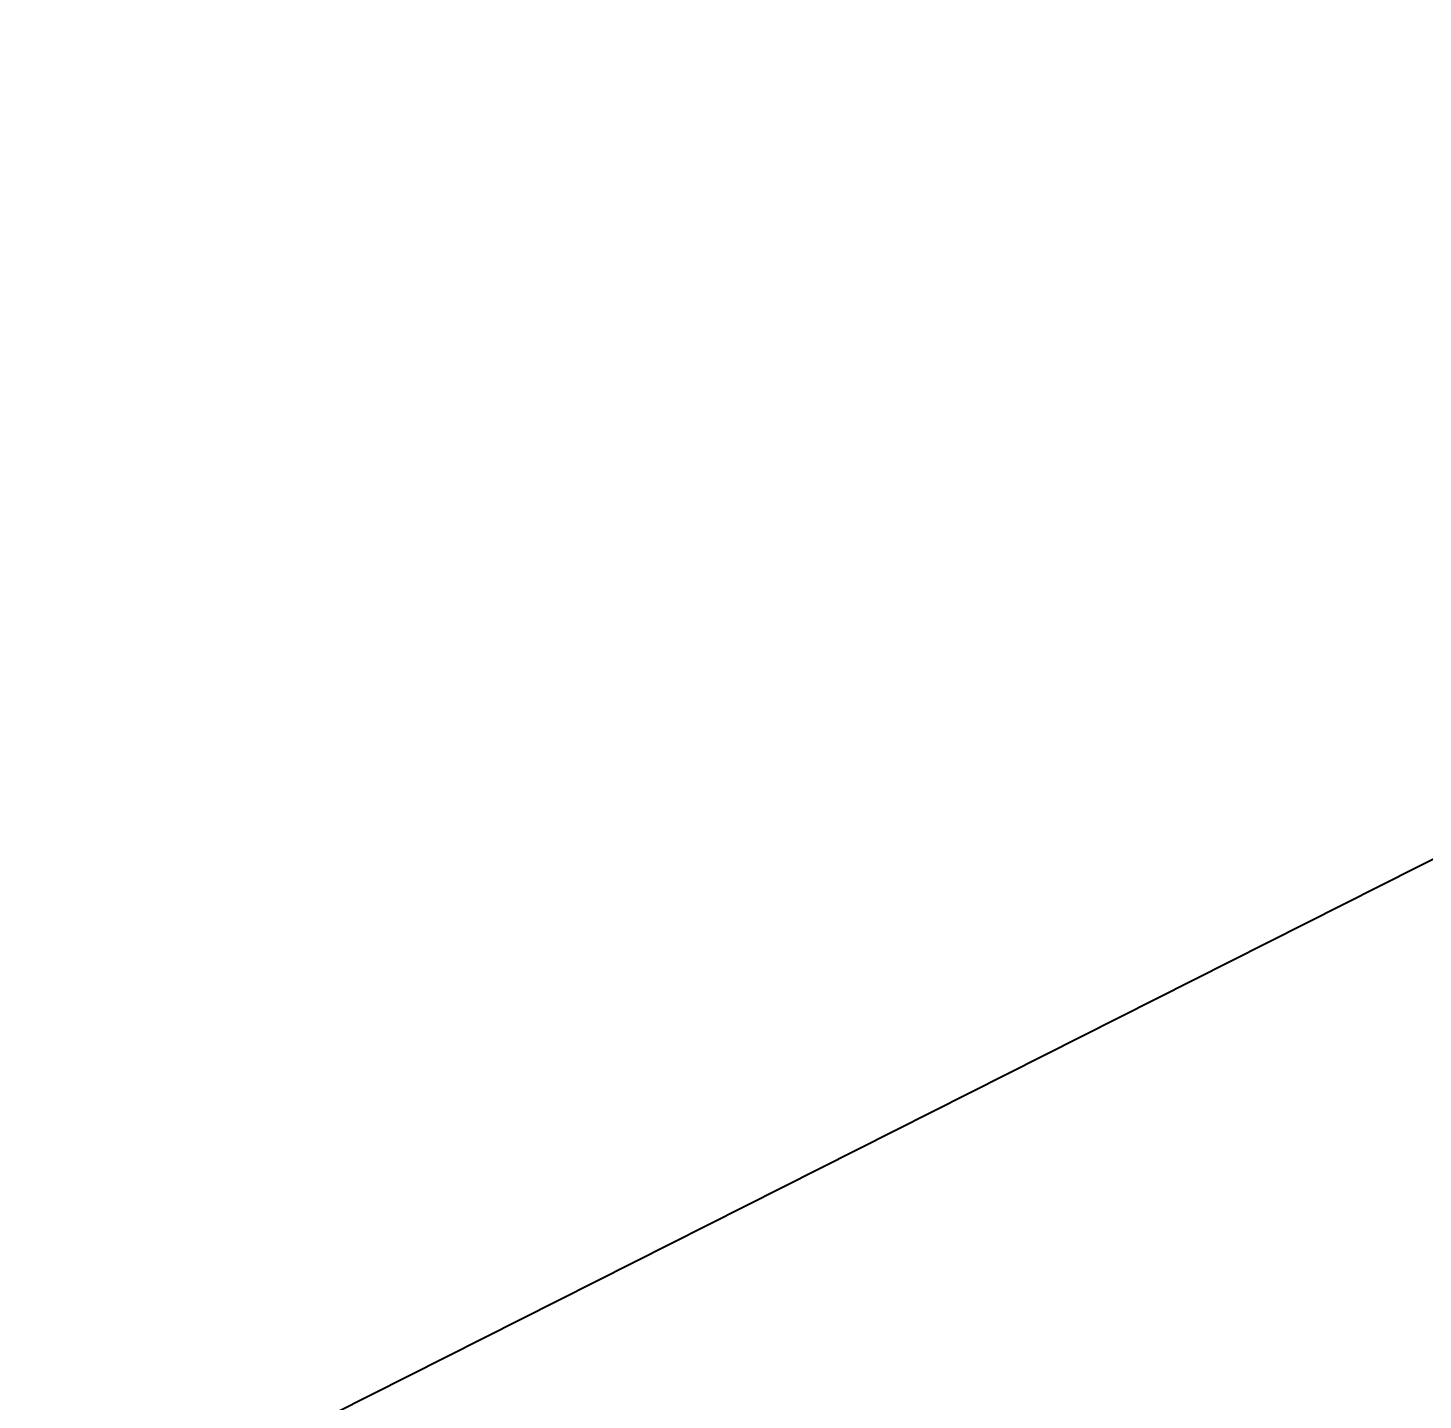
# Model space of a CAD drawing. Header units: metres. Extents: x 2682525 to 2683550, y 1250555 to 1251328.
# Drawn here: x 2683134.99 to 2683136.338, y 1250900.507 to 1250901.834 of the extents above; entities that cross this region are included whole.
import ezdxf

# ---------------------------------------------------------------- set-up
doc = ezdxf.new("R2010")
doc.units = ezdxf.units.M
doc.header["$PDMODE"] = 2
doc.header["$PDSIZE"] = -2
doc.linetypes.add('Verdeckt 0_75', pattern=[1.5, 0.75, -0.75])
for name, color, linetype, lineweight, true_color in [('2458 A U1_dwg-1', 9, 'Continuous', 18, 0x808080), ('_24_000 Linien-Oeffnungsflügel 0_10', 9, 'Continuous', 18, 0x808080), ('_24_200 Materialien-Beton', 9, 'Continuous', 18, 0x808080), ('_24_300 Bauteile 3D-Sanitärapparate', 9, 'Continuous', 18, 0x808080), ('_24_300 Bauteile 3D-Wand Innen', 9, 'Continuous', 18, 0x808080), ('_24_Keine', 9, 'Continuous', 18, 0x808080), ('A-DETL-____-MBND-1', 7, 'Continuous', 18, 0xbf6000), ('A-DETL-____-MBND-3', 7, 'Verdeckt 0_75', 25, 0xbf6000), ('Bemassung', 9, 'Continuous', 18, 0x808080)]:
    doc.layers.add(name, color=color, linetype=linetype, lineweight=lineweight, true_color=true_color)
for name, color, linetype, lineweight in [('A-____-____-DIMS', 7, 'Continuous', 9), ('A-DETL-____-MBND', 7, 'Verdeckt 0_75', 18), ('A-DETL-____-MBND-2', 7, 'Verdeckt 0_75', 25), ('Bemassung-1', 7, 'Continuous', 18), ('G-____-____-DIMS', 7, 'Continuous', 9), ('G-____-____-TEXT', 7, 'Continuous', 9), ('P-PIPE-____-IDEN', 7, 'Continuous', 9)]:
    doc.layers.add(name, color=color, linetype=linetype, lineweight=lineweight)
doc.styles.add('Arial_29', font='arial.ttf', dxfattribs={"width": 0.9, "height": 124.9999999999999})
doc.styles.add('Arial_3', font='arial.ttf', dxfattribs={"height": 125})
doc.styles.add('Arial_31', font='arial.ttf', dxfattribs={"width": 0.9, "height": 200})
doc.styles.add('ISOCP_2', font='isocp___.ttf', dxfattribs={"height": 125.8608217592593})
doc.dimstyles.new('2_0_mm_-_Arial', dxfattribs={"dimscale": 304.8, "dimtxt": 204.051879991394, "dimasz": 0.2460629921259842, "dimexe": 0.3280839895013123, "dimexo": 0.3280840109072179, "dimgap": 0.08202099737532807, "dimtad": 1, "dimdec": 1, "dimlfac": 0.001, "dimrnd": 0.09999999999999999, "dimzin": 0, "dimdsep": 46, "dimtxsty": 'Arial_31', "dimblk1": 'OBLIQUE', "dimblk2": 'OBLIQUE', "dimsah": 1, "dimcen": 0.09, "dimdle": 0.3280839895013123, "dimazin": 0, "dimtfac": 1, "dimtdec": 4, "dimtix": 1, "dimtmove": 0, "dimatfit": 3, "dimfxl": 1, "dimtvp": 1, "dimtfill": 1, "dimtolj": 1, "dimtzin": 0, "dimarcsym": 2})
doc.dimstyles.new('2_0_mm_-_Arial_1', dxfattribs={"dimscale": 304.8, "dimtxt": 204.051879991394, "dimasz": 0.2460629921259842, "dimexe": 0.3280839895013123, "dimexo": 0.3280840109072179, "dimgap": 0.08202099737532807, "dimtad": 1, "dimdec": 1, "dimlfac": 0.001, "dimrnd": 0.09999999999999999, "dimzin": 0, "dimdsep": 46, "dimtxsty": 'Arial_31', "dimblk1": 'OBLIQUE', "dimblk2": 'OBLIQUE', "dimsah": 1, "dimcen": 0.09, "dimdle": 0.3280839895013123, "dimazin": 0, "dimtfac": 1, "dimtdec": 4, "dimtix": 1, "dimtmove": 2, "dimatfit": 3, "dimfxl": 1, "dimtvp": 1, "dimtfill": 1, "dimtolj": 1, "dimtzin": 0, "dimarcsym": 2})
pattern_1 = [(18.233, (0, 0), (18.77292067800844, -56.98752011815572), []), (288.233, (0, 0), (63.31313485127099, 20.85671487326738), [])]

# ---------------------------------------------------------------- blocks, each defined once
blk = doc.blocks.new('2458 A U1_dwg_VW_SLASH-9045485-U01 Bodenplatte')
at = {"layer": 'Bemassung'}
for p, q in [((500.0534143197685, 500.0534143197683), (-500.0534143197683, -500.0534143197685)), ((890.9383564621788, 0), (-999.9999999999999, 0))]:
    blk.add_line(p, q, dxfattribs=at)
blk = doc.blocks.new('2458 A U1_dwg-9041719-U01 Bodenplatte')
at = {"layer": '_24_200 Materialien-Beton'}
h = blk.add_hatch(dxfattribs=at)
h.set_pattern_fill('FP_1', color=256, style=0, pattern_type=2)
h.set_pattern_definition(pattern_1)
h.paths.add_polyline_path([(-23364.01496714836, -24310.57036004064), (-23114.01496714837, -23910.57036004064), (-23114.01496714833, -21249.00039784692), (-23364.01496714835, -21248.9982541538), (-23364.01496714836, -23910.57036004064)])
h.paths.add_polyline_path([(-23315.09472911158, -21124.03445453643), (-23314.77610654166, -21124.00039784692), (-23114.01496714833, -21124.00039784692), (-23114.01496714833, -20873.85414422634), (-23363.42760522851, -21124.00254154005), (-23315.09990726478, -21124.00254154005)])
h.paths.add_polyline_path([(-23364.01496714835, -20947.07744892973), (-23114.01496714833, -20697.07744892971), (-23114.01496714833, -20535.46579664228), (-23364.01496714835, -20535.46579664228), (-23364.01496714835, -20832.02021307816)])
h = blk.add_hatch(dxfattribs=at)
h.set_pattern_fill('FP_1', color=256, style=0, pattern_type=2)
h.set_pattern_definition(pattern_1)
h.paths.add_polyline_path([(-23364.01496714836, -24310.57036004064), (-23114.01496714837, -23910.57036004064), (-23114.01496714833, -21249.00039784692), (-23364.01496714835, -21248.9982541538), (-23364.01496714836, -23910.57036004064)])
h.paths.add_polyline_path([(-23315.09472911158, -21124.03445453643), (-23314.77610654166, -21124.00039784692), (-23114.01496714833, -21124.00039784692), (-23114.01496714833, -20873.85414422634), (-23363.42760522851, -21124.00254154005), (-23315.09990726478, -21124.00254154005)])
h.paths.add_polyline_path([(-23364.01496714835, -20947.07744892973), (-23114.01496714833, -20697.07744892971), (-23114.01496714833, -20535.46579664228), (-23364.01496714835, -20535.46579664228), (-23364.01496714835, -20832.02021307816)])
at = {"layer": '_24_000 Linien-Oeffnungsflügel 0_10'}
blk.add_arc((-25051.0149671439, -20585.46579664225), 974.0000000000025, 326.3998468737336, 0, dxfattribs=at)
blk.add_arc((-25051.0149671439, -20585.46579664225), 974.0000000000025, 326.3998468737336, 0, dxfattribs=at)
at = {"layer": '_24_200 Materialien-Beton', "flags": 128}
for points in [[(-25764.01496713952, -21248.83744755343), (-25764.01496713952, -23910.57036004063), (-23364.01496714835, -23910.57036004063), (-23364.01496714835, -21248.9982541538)], [(-23364.01496714835, -21248.9982541538), (-23364.01496714835, -23910.5703600406), (-25764.01496713953, -23910.5703600406), (-25764.01496713953, -21248.83744755343)], [(-21528.54717025748, -23910.57036004064), (-23114.01496714837, -23910.57036004064), (-23114.01496714837, -21249.00039784692)], [(-23114.01496714835, -21249.00039784692), (-23114.01496714835, -23910.57036004063), (-21528.54717025748, -23910.57036004063)]]:
    blk.add_lwpolyline(points, dxfattribs=at)
at = {"layer": '_24_300 Bauteile 3D-Sanitärapparate', "flags": 128}
for points in [[(-22525.29361923262, -21485.46579664221), (-23064.01496744167, -21485.46579664221), (-23064.01496744167, -21249.00039784692)], [(-22525.29361923262, -21485.46579664221), (-23064.01496744167, -21485.46579664221), (-23064.01496744167, -21249.00039784692)], [(-22464.01496744157, -22135.46579664221), (-23064.0149674416, -22135.46579664221), (-23064.0149674416, -21535.46579664226), (-22475.29361923257, -21535.46579664226)], [(-22464.01496744157, -22135.46579664221), (-23064.0149674416, -22135.46579664221), (-23064.0149674416, -21535.46579664226), (-22475.29361923257, -21535.46579664226)]]:
    blk.add_lwpolyline(points, dxfattribs=at)
at = {"layer": '_24_300 Bauteile 3D-Wand Innen'}
blk.add_line((-23114.01496714835, -21249.00039784692), (-23114.01496714835, -23910.57036004064), dxfattribs=at)
at = {"layer": '_24_300 Bauteile 3D-Wand Innen', "flags": 128}
for points in [[(-25764.01496713952, -21248.83744755343), (-25764.01496713952, -23910.57036004063), (-23364.01496714835, -23910.57036004063), (-23364.01496714835, -21248.9982541538)], [(-23364.01496714833, -21248.9982541538), (-23364.01496714833, -23910.5703600406), (-25764.01496713953, -23910.5703600406), (-25764.01496713953, -21248.83744755343)], [(-21528.54717025748, -23910.57036004064), (-23114.01496714835, -23910.57036004064), (-23114.01496714835, -21249.00039784692)]]:
    blk.add_lwpolyline(points, dxfattribs=at)
at = {"layer": '_24_Keine'}
blk.add_line((-23964.01496720821, -21124.00039784692), (-23964.01496720821, -20535.46579667563), dxfattribs=at)
blk.add_line((-23964.01496720821, -21124.00039784692), (-23964.01496720821, -20535.46579667563), dxfattribs=at)
at = {"layer": '_24_Keine', "flags": 128}
blk.add_lwpolyline([(-23364.0149672082, -21248.9982541538), (-23364.0149672082, -23910.57036004063), (-23964.01496720821, -23910.57036004063), (-23964.01496720821, -21249.00039784692)], dxfattribs=at)
blk.add_lwpolyline([(-23364.0149672082, -21248.9982541538), (-23364.0149672082, -23910.57036004063), (-23964.01496720821, -23910.57036004063), (-23964.01496720821, -21249.00039784692)], dxfattribs=at)
at = {"layer": 'Bemassung'}
for p, q in [((-23364.01496714833, -21440.46579666867), (-23364.01496714833, -21248.9982541538)), ((-23364.01496714833, -21248.9982541538), (-23364.01496714833, -21440.46579666867)), ((-23114.01496744173, -21440.46579666867), (-23114.01496744173, -21249.00039784692)), ((-23114.01496744173, -21249.00039784692), (-23114.01496744173, -21440.46579666867))]:
    blk.add_line(p, q, dxfattribs=at)
at = {"layer": 'Bemassung', "flags": 128}
for points in [[(-23364.01496714833, -21248.9982541538), (-23364.01496714833, -21440.46579666867)], [(-23114.01496744173, -21249.00039784692), (-23114.01496744173, -21440.46579666867)], [(-23588.49738902332, -21340.46579666866), (-23476.25617808582, -21340.46579666866), (-25651.77375620198, -21340.46579666866), (-25539.53254526449, -21340.46579666866), (-25651.77375620198, -21340.46579666866), (-23476.25617808582, -21340.46579666866)], [(-23364.01496714832, -21340.46579666866), (-23114.0149674417, -21340.46579666866)], [(-22670.29058756624, -21340.46579666869), (-23001.77375650423, -21340.46579666869), (-22889.53254556672, -21340.46579666869), (-23001.77375650423, -21340.46579666869)]]:
    blk.add_lwpolyline(points, close=True, dxfattribs=at)
at = {"xscale": 0.1122412109375, "yscale": 0.1122412109375, "zscale": 0.1122412109375}
for p in [(-23364.01496714832, -21340.46579666867), (-23364.01496714832, -21340.46579666866), (-23364.01496714832, -21340.46579666867), (-23364.01496714832, -21340.46579666866)]:
    blk.add_blockref('2458 A U1_dwg_VW_SLASH-9045485-U01 Bodenplatte', p, dxfattribs=at)
at = {"xscale": 0.1122412109375, "yscale": 0.1122412109375, "zscale": 0.1122412109375, "rotation": 180}
for p in [(-23114.0149674417, -21340.46579666866), (-23114.0149674417, -21340.46579666868), (-23114.0149674417, -21340.46579666866), (-23114.0149674417, -21340.46579666868)]:
    blk.add_blockref('2458 A U1_dwg_VW_SLASH-9045485-U01 Bodenplatte', p, dxfattribs=at)
at = {"layer": 'Bemassung-1', "insert": (-23239.01496729501, -21233.43252070095), "char_height": 125.8608217592593, "width": 236.8473635522664, "attachment_point": 2, "line_spacing_factor": 1.478621465017729, "style": 'ISOCP_2'}
blk.add_mtext('25', dxfattribs=at)
blk.add_mtext('25', dxfattribs=at)
blk = doc.blocks.new('PE-HD_Abzweigung - Standard-V64-U01 Bodenplatte')
at = {"layer": 'A-DETL-____-MBND-3'}
h = blk.add_hatch(color=256, dxfattribs=at)
h.paths.add_polyline_path([(-22552.12127801672, -21248.9982541538), (-22535.92100922712, -21248.99825415379), (-22536.53553342108, -21240.62698558346), (-22537.12046184818, -21202.17602601063), (-22536.78701567439, -21141.94170907548), (-22536.23411750461, -21124.00254154005), (-22835.85067637759, -21124.06633386536), (-22836.32010281534, -21129.15372037248), (-22836.83056371365, -21148.57472617131), (-22837.07462574888, -21196.43549864254), (-22836.47219890867, -21240.62698558346), (-22835.86102722114, -21248.9982541538), (-22761.75813008114, -21248.9982541538), (-22760.51892484642, -21244.75308571419), (-22749.52370181222, -21216.37094916592), (-22737.12037758929, -21185.98275217167), (-22584.24870719085, -21248.99825415379), (-22554.47904781574, -21248.9982541538)])
h.paths.add_polyline_path([(-22536.22774979724, -21125.99812779304), (-22536.22410826316, -21125.99812779304), (-22681.31988099298, -21125.0317210609)])
blk.add_hatch(color=256, dxfattribs=at).paths.add_polyline_path([(-22638.67044384533, -21372.08585945762), (-22635.35974906914, -21368.11176819869), (-22621.98797452882, -21354.01809293274), (-22589.80746798026, -21321.48510723223), (-22556.64616607648, -21289.17834768804), (-22550.29225107852, -21283.69350113956), (-22585.81696578698, -21248.65467737352), (-22737.12037758929, -21185.98275217167), (-22758.69930543888, -21239.79188105614), (-22761.55761916632, -21249.19876506861), (-22638.67176375524, -21372.08462047972)])
at = {"layer": 'A-DETL-____-MBND-2'}
for p, q in [((-22535.91065838359, -21124.00039784692), (-22835.85067637759, -21124.00039784692)), ((-22835.85067637756, -21186.5003978469), (-22535.91065838356, -21186.5003978469)), ((-22735.87067037956, -21186.5003978469), (-22594.47758993105, -21327.89347829542)), ((-22835.85067637759, -21249.00039784692), (-22761.74639527086, -21249.00039784692)), ((-22761.76794366502, -21248.99147220981), (-22638.67176375524, -21372.08765211959)), ((-22585.05882000759, -21249.00039784692), (-22535.91065838359, -21249.00039784692)), ((-22550.28341610691, -21283.69930447128), (-22585.0364144741, -21248.9463061041))]:
    blk.add_line(p, q, dxfattribs=at)
for centre, major_axis, ratio, start_param, end_param in [((-22835.85067637756, -21186.5003978469), (0, 62.50000000000042), 0.01999600119960197, 6.274902881682956, 9.416495535272748), ((-22835.85067637756, -21186.5003978469), (0, 62.50000000000042), 0.01999600119960197, 3.133310228093163, 6.274902881682956), ((-22535.91065838356, -21186.5003978469), (0, 62.50000000000042), 0.01999600119960197, 6.274902881682956, 9.416495535272748), ((-22535.91065838356, -21186.5003978469), (0, 62.50000000000042), 0.01999600119960197, 3.133310228093163, 6.274902881682956), ((-22594.47758993105, -21327.89347829542), (44.1941738241613, 44.19417382416119), 0.0199960011996226, 0.008282425497364385, 3.149875079087155), ((-22594.47758993105, -21327.89347829542), (44.19417382415762, 44.19417382415755), 0.01999600119966541, 3.149875079087111, 6.29146773267691)]:
    blk.add_ellipse(centre, major_axis=major_axis, ratio=ratio, start_param=start_param, end_param=end_param, dxfattribs=at)
for points, knots in [([(-22761.75813008111, -21248.99825415378), (-22761.90223266376, -21248.93536044823), (-22761.05245503905, -21245.99989900299), (-22756.20362014657, -21233.12548777715), (-22749.39804501132, -21215.96877956991), (-22742.52251812502, -21199.10372642212), (-22738.94479633846, -21190.34607852124), (-22737.12037758925, -21185.98275217165)], [0, 0, 0, 0, 0.2222222222222222, 0.4444444444444444, 0.7222222222222222, 0.8611111111111112, 1, 1, 1, 1]), ([(-22737.12037758925, -21185.98275217165), (-22730.74584498966, -21188.6084413169), (-22718.00762578378, -21193.90622227343), (-22698.90935750134, -21201.80888617724), (-22679.88806697806, -21209.68799733084), (-22664.16501466538, -21216.20666488776), (-22651.69920707146, -21221.35692883295), (-22642.45197917374, -21225.19916010274), (-22634.82533401156, -21228.35077311826), (-22628.79231271926, -21230.82819364553), (-22624.35282599873, -21232.69660249263), (-22619.94487880729, -21234.52794089958), (-22615.55997350188, -21236.30309022216), (-22611.99500213065, -21237.76437076968), (-22609.57297901014, -21238.78099430091), (-22608.21285272883, -21239.35999202968), (-22607.20954929892, -21239.79410754041), (-22606.2081541952, -21240.22426224589), (-22604.85924596912, -21240.78803568171), (-22602.48932488407, -21241.75324388378), (-22599.14381460016, -21243.07421156902), (-22596.05400692726, -21244.32004438508), (-22593.84920831192, -21245.26137565534), (-22592.3711643356, -21245.93617697186), (-22591.0483590899, -21246.56865113453), (-22589.42498315189, -21247.3385220661), (-22586.99534437218, -21248.46972528455), (-22585.60479345101, -21248.9687202821), (-22584.98749806426, -21248.99825415378)], [0, 0, 0, 0, 0.1111111111111111, 0.2222222222222222, 0.3333333333333333, 0.4444444444444444, 0.5, 0.5555555555555556, 0.6111111111111112, 0.6388888888888888, 0.6666666666666666, 0.6944444444444444, 0.7222222222222222, 0.75, 0.7638888888888888, 0.7708333333333333, 0.7777777777777778, 0.7847222222222223, 0.7916666666666667, 0.8055555555555556, 0.8333333333333333, 0.861111111111111, 0.875, 0.8888888888888888, 0.9027777777777777, 0.9166666666666666, 0.9444444444444444, 1, 1, 1, 1]), ([(-22734.62096316988, -21187.01804352216), (-22736.08049816924, -21190.50870460183), (-22738.97115926398, -21197.50244567751), (-22743.27136286279, -21207.71575077644), (-22747.38609845407, -21217.40859594799), (-22751.21337531239, -21226.30717554429), (-22754.63148990898, -21234.13174778577), (-22758.00070211801, -21241.67571755527), (-22760.76893828176, -21247.57181800278), (-22761.63844876273, -21249.04542443294), (-22761.75813008111, -21248.99825415378)], [0, 0, 0, 0, 0.1111111111111111, 0.2222222222222222, 0.3333333333333333, 0.4444444444444444, 0.5555555555555556, 0.6666666666666666, 0.8333333333333333, 1, 1, 1, 1]), ([(-22584.98749806426, -21248.99825415378), (-22585.4621913039, -21249.02778802546), (-22586.65020507341, -21248.61268666301), (-22588.86717030792, -21247.56957571134), (-22590.37602554898, -21246.84714080561), (-22591.61633014072, -21246.24883953272), (-22593.01589201514, -21245.60654656721), (-22595.12170355361, -21244.7062170867), (-22598.0970175361, -21243.50780911001), (-22601.3378893974, -21242.23018407856), (-22603.63843086116, -21241.29371385659), (-22604.9486507654, -21240.74596564837), (-22605.92140663762, -21240.32767370099), (-22606.89665194998, -21239.90518024309), (-22608.22041518648, -21239.34124458065), (-22610.58121384501, -21238.34998105192), (-22614.06491856256, -21236.92236225453), (-22618.36009796458, -21235.18437861803), (-22622.68349520048, -21233.38806194936), (-22627.04400703338, -21231.5523655718), (-22632.98072893631, -21229.11483355765), (-22640.49900477745, -21226.00810858466), (-22649.63344974682, -21222.21259353339), (-22661.97022292366, -21217.11577739377), (-22677.56662769231, -21210.64956896723), (-22696.48398980337, -21202.81350637148), (-22715.52152832595, -21194.93599755784), (-22728.24643057029, -21189.64373266741), (-22734.62096316988, -21187.01804352216)], [0, 0, 0, 0, 0.05555555555555555, 0.08333333333333333, 0.09722222222222221, 0.1111111111111111, 0.125, 0.1388888888888889, 0.1666666666666667, 0.1944444444444444, 0.2083333333333333, 0.2152777777777778, 0.2222222222222222, 0.2291666666666667, 0.2361111111111111, 0.25, 0.2777777777777778, 0.3055555555555556, 0.3333333333333333, 0.361111111111111, 0.3888888888888888, 0.4444444444444444, 0.5, 0.5555555555555556, 0.6666666666666666, 0.7777777777777778, 0.8888888888888888, 1, 1, 1, 1])]:
    blk.add_open_spline(points, degree=3, knots=knots, dxfattribs=at)
blk = doc.blocks.new('PE-HD_Abzweigung - Standard-V67-U01 Bodenplatte')
at = {"layer": 'A-DETL-____-MBND-3'}
for points in [[(-23516.29927562691, -21187.01804352217), (-23363.42760522851, -21123.26375066662), (-23329.47114911614, -21089.30729455428), (-23335.82506411412, -21083.8224480058), (-23363.42760522851, -21057.04712060603), (-23405.78391714284, -21014.21924459041), (-23417.85066179285, -21000.91617521413), (-23540.93702811878, -21124.00254154005), (-23539.69782288403, -21128.24770997965), (-23528.70259984985, -21156.62984652792), (-23519.63706055297, -21178.92140660269)], [(-23615.01922357169, -21248.9982541538), (-23315.08989280358, -21248.99818312533), (-23315.55898285899, -21243.84707532076), (-23316.06944375741, -21224.42606951494), (-23316.31868415595, -21178.66672029734), (-23315.7144314587, -21132.37381011039), (-23315.41301554223, -21124.00254154005), (-23364.16639610191, -21124.00254154005), (-23516.51267162689, -21186.50039784693), (-23537.87820347652, -21133.2089146377), (-23541.11011155844, -21124.00254154005), (-23615.03992525876, -21124.00254154005), (-23615.6510969463, -21132.37381011039), (-23616.0187990186, -21149.18676730417), (-23616.23674028904, -21202.20488441805), (-23615.6454639266, -21240.88395192837), (-23615.02957441521, -21248.93446182848)]]:
    blk.add_hatch(color=256, dxfattribs=at).paths.add_polyline_path(points)
at = {"layer": 'A-DETL-____-MBND-2'}
for p, q in [((-23417.85066179287, -21000.91314357426), (-23540.94684170263, -21124.00932348403)), ((-23515.04956841721, -21186.5003978469), (-23373.65648796869, -21045.10731739839)), ((-23364.21531251171, -21124.05448958975), (-23329.46231414456, -21089.30149122257)), ((-23540.92529330849, -21124.00039784692), (-23615.02957441522, -21124.00039784692)), ((-23315.08955642122, -21124.00039784692), (-23364.23771804522, -21124.00039784692)), ((-23615.02957441521, -21186.5003978469), (-23315.0895564212, -21186.5003978469)), ((-23615.02957441522, -21249.00039784692), (-23315.08955642122, -21249.00039784692))]:
    blk.add_line(p, q, dxfattribs=at)
for centre, major_axis, ratio, start_param, end_param in [((-23373.65648796869, -21045.10731739839), (-44.19417382415769, 44.19417382415754), 0.01999600119958307, 6.274902881682174, 9.416495535271968), ((-23373.65648796869, -21045.10731739839), (-44.19417382416129, 44.1941738241612), 0.0199960011996226, 3.13331022809243, 6.274902881682222), ((-23615.02957441521, -21186.5003978469), (0, 62.50000000000039), 0.01999600119960198, 0.008282425496627166, 3.149875079086415), ((-23615.02957441521, -21186.5003978469), (0, 62.50000000000036), 0.01999600119960199, 3.149875079086414, 6.291467732676214), ((-23315.0895564212, -21186.5003978469), (0, 62.50000000000039), 0.01999600119960198, 0.008282425496627166, 3.149875079086415), ((-23315.0895564212, -21186.5003978469), (0, 62.50000000000036), 0.01999600119960199, 3.149875079086414, 6.291467732676214)]:
    blk.add_ellipse(centre, major_axis=major_axis, ratio=ratio, start_param=start_param, end_param=end_param, dxfattribs=at)
for points, knots in [([(-23516.29927562689, -21187.01804352215), (-23517.75881062626, -21183.52738244247), (-23520.6259955717, -21176.52391722736), (-23524.82090619083, -21166.26699834823), (-23528.76155559827, -21156.50204431831), (-23532.34847051509, -21147.50390354595), (-23535.46412685439, -21139.55404899226), (-23538.41584227822, -21131.83714639208), (-23540.62957963654, -21125.71136501904), (-23541.04510505574, -21124.04971181919), (-23540.93702811876, -21124.00254154003)], [0, 0, 0, 0, 0.1111111111111111, 0.2222222222222222, 0.3333333333333333, 0.4444444444444444, 0.5555555555555556, 0.6666666666666666, 0.8333333333333333, 1, 1, 1, 1]), ([(-23540.93702811876, -21124.00254154003), (-23540.77745302758, -21123.93964783448), (-23539.32272125772, -21126.62452906819), (-23533.63578644837, -21139.15178794184), (-23526.33305124695, -21156.102565707), (-23519.23875331578, -21172.87700092095), (-23515.62427995673, -21181.61942582206), (-23513.79986120752, -21185.98275217166)], [0, 0, 0, 0, 0.2222222222222222, 0.4444444444444444, 0.7222222222222222, 0.8611111111111112, 1, 1, 1, 1]), ([(-23364.1663961019, -21124.00254154003), (-23364.78369148866, -21124.03207541171), (-23366.17424240982, -21124.53107040925), (-23368.60388118953, -21125.66227362771), (-23370.22725712754, -21126.43214455928), (-23371.55006237324, -21127.06461872195), (-23373.02810634956, -21127.73942003846), (-23375.2329049649, -21128.68075130872), (-23378.3227126378, -21129.92658412478), (-23381.66822292171, -21131.24755181003), (-23384.03814400676, -21132.21276001209), (-23385.38705223284, -21132.77653344792), (-23386.38844733657, -21133.2066881534), (-23387.39175076648, -21133.64080366412), (-23388.75187704778, -21134.21980139289), (-23391.1739001683, -21135.23642492412), (-23394.73887153952, -21136.69770547164), (-23399.12377684493, -21138.47285479422), (-23403.53172403637, -21140.30419320117), (-23407.9712107569, -21142.17260204827), (-23414.00423204921, -21144.65002257554), (-23421.63087721139, -21147.80163559106), (-23430.8781051091, -21151.64386686086), (-23443.34391270302, -21156.79413080604), (-23459.0669650157, -21163.31279836296), (-23478.08825553899, -21171.19190951656), (-23497.18652382142, -21179.09457342038), (-23509.9247430273, -21184.3923543769), (-23516.29927562689, -21187.01804352215)], [0, 0, 0, 0, 0.05555555555555555, 0.08333333333333333, 0.09722222222222221, 0.1111111111111111, 0.125, 0.1388888888888889, 0.1666666666666667, 0.1944444444444444, 0.2083333333333333, 0.2152777777777778, 0.2222222222222222, 0.2291666666666667, 0.2361111111111111, 0.25, 0.2777777777777778, 0.3055555555555556, 0.3333333333333333, 0.361111111111111, 0.3888888888888888, 0.4444444444444444, 0.5, 0.5555555555555556, 0.6666666666666666, 0.7777777777777778, 0.8888888888888888, 1, 1, 1, 1]), ([(-23513.79986120752, -21185.98275217166), (-23507.42532860793, -21183.3570630264), (-23494.70042636359, -21178.06479813597), (-23475.66288784101, -21170.18728932233), (-23456.74552572996, -21162.35122672658), (-23441.14912096131, -21155.88501830004), (-23428.81234778446, -21150.78820216042), (-23419.6779028151, -21146.99268710916), (-23412.15962697396, -21143.88596213616), (-23406.22290507102, -21141.44843012202), (-23401.86239323812, -21139.61273374445), (-23397.53899600222, -21137.81641707578), (-23393.2438166002, -21136.07843343929), (-23389.76011188265, -21134.65081464189), (-23387.39931322413, -21133.65955111316), (-23386.07554998763, -21133.09561545072), (-23385.10030467526, -21132.67312199282), (-23384.12754880304, -21132.25483004544), (-23382.81732889881, -21131.70708183722), (-23380.51678743505, -21130.77061161525), (-23377.27591557374, -21129.4929865838), (-23374.30060159126, -21128.29457860711), (-23372.19479005279, -21127.3942491266), (-23370.79522817837, -21126.75195616109), (-23369.55492358662, -21126.15365488819), (-23368.04606834556, -21125.43121998247), (-23365.82910311105, -21124.3881090308), (-23364.64108934155, -21123.97300766835), (-23364.1663961019, -21124.00254154003)], [0, 0, 0, 0, 0.1111111111111111, 0.2222222222222222, 0.3333333333333333, 0.4444444444444444, 0.5, 0.5555555555555556, 0.6111111111111112, 0.6388888888888888, 0.6666666666666666, 0.6944444444444444, 0.7222222222222222, 0.75, 0.7638888888888888, 0.7708333333333333, 0.7777777777777778, 0.7847222222222223, 0.7916666666666667, 0.8055555555555556, 0.8333333333333333, 0.861111111111111, 0.875, 0.8888888888888888, 0.9027777777777777, 0.9166666666666666, 0.9444444444444444, 1, 1, 1, 1])]:
    blk.add_open_spline(points, degree=3, knots=knots, dxfattribs=at)
blk = doc.blocks.new('_Oblique')
at = {"color": 0, "linetype": 'ByBlock', "lineweight": -2}
blk.add_line((-0.5, -0.5), (0.5, 0.5), dxfattribs=at)
blk = doc.blocks.new('*D1807')
at = {"layer": 'A-____-____-DIMS', "color": 0, "lineweight": -2, "transparency": 16777216}
for p, q in [((2683068.897622096, 1250867.009540824), (2683135.861756529, 1250900.785341326)), ((2683053.688199543, 1250859.338114525), (2683068.897622096, 1250867.009540824)), ((2683053.688199543, 1250859.338114525), (2682986.72406511, 1250825.562314023)), ((2683113.74310552, 1250778.098576879), (2683113.932022766, 1250777.724028246)), ((2683098.698719751, 1250770.099947516), (2683098.722600213, 1250770.052601948))]:
    blk.add_line(p, q, dxfattribs=at)
at = {"layer": 'A-____-____-DIMS', "color": 0, "lineweight": -2, "transparency": 16777216, "xscale": 74.99999999999999, "yscale": 74.99999999999999, "zscale": 74.99999999999999}
for p, rotation in [((2683068.897622096, 1250867.009540824), 206.7657572042305), ((2683053.688199543, 1250859.338114525), 26.76575720423048)]:
    blk.add_blockref('_Oblique', p, dxfattribs=dict(at, rotation=rotation))
at = {"layer": 'A-____-____-DIMS', "color": 0, "transparency": 16777216, "insert": (2683004.047613651, 1250976.668747653), "char_height": 200, "width": 911.641014607705, "attachment_point": 5, "rotation": 26.76575720423047, "style": 'Arial_31', "bg_fill": 3, "box_fill_scale": 1.1, "bg_fill_color": 256, "bg_fill_true_color": 13158600, "bg_fill_transparency": 0}
blk.add_mtext('\\A1;0.0', dxfattribs=at)
at = {"layer": 'Defpoints', "color": 0, "transparency": 16777216}
for p in [(2683068.708701911, 1250867.384095282), (2683068.897622096, 1250867.009540824), (2683053.664316143, 1250859.385465919)]:
    blk.add_point(p, dxfattribs=at)
blk = doc.blocks.new('*D1808')
at = {"layer": 'A-____-____-DIMS', "color": 0, "lineweight": -2, "transparency": 16777216}
for p, q in [((2683101.306229421, 1250883.356000871), (2683168.270363854, 1250917.131801374)), ((2683068.897622741, 1250867.009539544), (2683001.933488308, 1250833.233739042)), ((2683146.196746825, 1250794.355752247), (2683146.340630091, 1250794.070488293)), ((2683113.74310552, 1250778.098576879), (2683113.932023411, 1250777.724026967))]:
    blk.add_line(p, q, dxfattribs=at)
at = {"layer": 'A-____-____-DIMS', "color": 0, "transparency": 16777216, "insert": (2682617.72699169, 1250788.948338999), "char_height": 200, "width": 911.641014607705, "attachment_point": 1, "rotation": 26.76575720423047, "line_spacing_factor": 0.9417779076525878, "style": 'Arial_31', "bg_fill": 3, "box_fill_scale": 1.1, "bg_fill_color": 256, "bg_fill_true_color": 13158600, "bg_fill_transparency": 0}
blk.add_mtext('\\A1;0.0', dxfattribs=at)
at = {"layer": 'A-____-____-DIMS', "color": 0, "lineweight": -2, "transparency": 16777216}
blk.add_line((2683068.897622741, 1250867.009539544), (2683101.306229421, 1250883.356000871), dxfattribs=at)
at = {"layer": 'Defpoints', "color": 0, "transparency": 16777216}
for p in [(2683101.162343216, 1250883.641270651), (2683101.306229421, 1250883.356000871), (2683068.708701911, 1250867.384095282)]:
    blk.add_point(p, dxfattribs=at)
at = {"layer": 'A-____-____-DIMS', "color": 0, "lineweight": -2, "transparency": 16777216, "xscale": 74.99999999999999, "yscale": 74.99999999999999, "zscale": 74.99999999999999}
for p, rotation in [((2683101.306229421, 1250883.356000871), 206.7657572042305), ((2683068.897622741, 1250867.009539544), 26.76575720423048)]:
    blk.add_blockref('_Oblique', p, dxfattribs=dict(at, rotation=rotation))
blk = doc.blocks.new('*D1809')
at = {"layer": 'A-____-____-DIMS', "color": 0, "lineweight": -2, "transparency": 16777216}
for p, q in [((2683132.910514814, 1250899.296771893), (2683199.874649247, 1250933.072572396)), ((2683101.30623005, 1250883.355999624), (2683132.910514814, 1250899.296771893)), ((2683101.30623005, 1250883.355999624), (2683034.342095617, 1250849.580199121)), ((2683177.801724807, 1250810.295150137), (2683177.944915484, 1250810.011259315)), ((2683146.196746825, 1250794.355752247), (2683146.34063072, 1250794.070487046))]:
    blk.add_line(p, q, dxfattribs=at)
at = {"layer": 'A-____-____-DIMS', "color": 0, "lineweight": -2, "transparency": 16777216, "xscale": 74.99999999999999, "yscale": 74.99999999999999, "zscale": 74.99999999999999}
for p, rotation in [((2683132.910514814, 1250899.296771893), 206.7657572042305), ((2683101.30623005, 1250883.355999624), 26.76575720423048)]:
    blk.add_blockref('_Oblique', p, dxfattribs=dict(at, rotation=rotation))
at = {"layer": 'A-____-____-DIMS', "color": 0, "transparency": 16777216, "insert": (2683059.863075263, 1251004.821305737), "char_height": 200, "width": 911.641014607705, "attachment_point": 5, "rotation": 26.76575720423047, "style": 'Arial_31', "bg_fill": 3, "box_fill_scale": 1.1, "bg_fill_color": 256, "bg_fill_true_color": 13158600, "bg_fill_transparency": 0}
blk.add_mtext('\\A1;0.0', dxfattribs=at)
at = {"layer": 'Defpoints', "color": 0, "transparency": 16777216}
for p in [(2683132.767321199, 1250899.58066854), (2683132.910514814, 1250899.296771893), (2683101.162343216, 1250883.641270651)]:
    blk.add_point(p, dxfattribs=at)

msp = doc.modelspace()

# ---------------------------------------------------------------- hatches: boundary and pattern name
at = {"layer": 'A-DETL-____-MBND-1'}
for points in [[(2683135.936804015, 1250901.795313007), (2683136.295224376, 1250901.976675119), (2683136.271532096, 1250902.025055008), (2683136.268426804, 1250902.032579181), (2683135.840557354, 1250901.816691331), (2683135.842838998, 1250901.811042667), (2683135.8509952, 1250901.793823569), (2683135.867566596, 1250901.760390596)], [(2683136.3247198, 1250901.920972288), (2683136.321834699, 1250901.925618393), (2683136.312495609, 1250901.943011459), (2683136.295457456, 1250901.976212917), (2683135.867800919, 1250901.759928956), (2683135.892626862, 1250901.712120936), (2683135.896828901, 1250901.705149947), (2683136.324710806, 1250901.920967801)], [(2683135.599763569, 1250901.625314397), (2683135.57594591, 1250901.673923008), (2683135.572579436, 1250901.681603248), (2683134.150215075, 1250900.964105712), (2683134.152496719, 1250900.958457048), (2683134.160652922, 1250900.941237951), (2683134.177224317, 1250900.907804977), (2683135.491382066, 1250901.570648244)], [(2683135.629025913, 1250901.570073768), (2683135.626286016, 1250901.574463536), (2683135.617084115, 1250901.591573797), (2683135.599763569, 1250901.625314397), (2683134.17745864, 1250900.907343337), (2683134.202284583, 1250900.859535317), (2683134.206486623, 1250900.852564329), (2683135.628745859, 1250901.569932982)]]:
    msp.add_hatch(color=256, dxfattribs=at).paths.add_polyline_path(points)

# ---------------------------------------------------------------- linework, layer by layer
at = {"layer": 'A-DETL-____-MBND'}
msp.add_open_spline([(2683066.009390901, 1250869.679863096), (2683066.288205003, 1250869.551325586), (2683067.039320472, 1250869.18605556), (2683068.808618498, 1250868.554809036), (2683071.657237757, 1250869.494124548), (2683074.467321273, 1250871.018365242), (2683078.195421315, 1250872.859749516), (2683083.158512379, 1250875.383371573), (2683088.800458998, 1250878.256991499), (2683094.67246607, 1250881.112386641), (2683097.951854891, 1250882.94699488), (2683100.081408632, 1250883.879558791), (2683100.187642982, 1250884.43076455), (2683100.919117485, 1250885.016465895), (2683101.844521929, 1250884.711114088), (2683103.967648854, 1250886.004076284), (2683109.204590926, 1250888.417601884), (2683115.754953569, 1250891.836530144), (2683122.446522959, 1250895.24131188), (2683126.497124689, 1250897.270196159), (2683129.520615935, 1250898.811156605), (2683132.804656584, 1250900.260438276), (2683134.067093911, 1250906.573856538), (2683135.558020153, 1250913.796773206), (2683138.657477513, 1250918.602886364), (2683139.889302063, 1250920.906158589)], degree=3, knots=[0, 0, 0, 0, 3.021816965252346, 8.2668153199768, 17.95102877688316, 30.86478291184385, 40.23480069127133, 58.74610483870741, 85.71719350426484, 102.6006594184549, 122.8063238274784, 123.1988405673681, 125.0105717409506, 127.673553189531, 131.444065486728, 133.3966811922206, 151.4499517304334, 188.9907190902837, 205.6325642785124, 225.4757952452216, 233.4027051389572, 239.3167187433414, 259.753894699282, 288.8823652494151, 314.5908583427087, 314.5908583427087, 314.5908583427087, 314.5908583427087], dxfattribs=at)
at = {"layer": 'A-DETL-____-MBND-2'}
for p, q in [((2683136.268426804, 1250902.032579181), (2683135.840535905, 1250901.81675684)), ((2683136.296573302, 1250901.976775734), (2683135.868682403, 1250901.760953394)), ((2683136.296573302, 1250901.976775734), (2683135.868682403, 1250901.760953394)), ((2683135.896828901, 1250901.705149947), (2683136.3247198, 1250901.920972288)), ((2683135.752715095, 1250901.860821668), (2683135.690147078, 1250901.670902608)), ((2683135.600879415, 1250901.625877215), (2683135.868682403, 1250901.760953394)), ((2683135.572732917, 1250901.681680661), (2683134.150193626, 1250900.964171221)), ((2683135.600879415, 1250901.625877215), (2683134.178340124, 1250900.908367775)), ((2683135.600879415, 1250901.625877215), (2683134.178340124, 1250900.908367775)), ((2683134.206486623, 1250900.852564329), (2683135.629025913, 1250901.570073768))]:
    msp.add_line(p, q, dxfattribs=at)
for centre, major_axis, ratio, start_param, end_param in [((2683135.868682403, 1250901.760953394), (-0.02814649821669058, 0.05580344647185672), 0.01999600119958748, 1.554312234475219e-15, 1.570796326794898), ((2683135.868682403, 1250901.760953394), (-0.02814649821669058, 0.05580344647185672), 0.01999600119952927, 4.712388980384685, 6.283185307179588), ((2683135.868682403, 1250901.760953394), (-0.02814649821669223, 0.05580344647185997), 0.01999600119958632, 1.570796326794898, 3.141592653589789), ((2683135.868682403, 1250901.760953394), (-0.02814649821669223, 0.05580344647185997), 0.01999600119952811, 3.141592653589789, 4.712388980384685), ((2683135.600879415, 1250901.625877215), (-0.02814649821669058, 0.05580344647185672), 0.01999600119964569, 1.554312234475219e-15, 1.570796326794898), ((2683135.600879415, 1250901.625877215), (-0.02814649821669058, 0.05580344647185672), 0.01999600119964569, 4.712388980384685, 6.283185307179588), ((2683135.600879415, 1250901.625877215), (-0.02814649821669223, 0.05580344647185997), 0.01999600119964453, 1.570796326794898, 3.141592653589789), ((2683135.600879415, 1250901.625877215), (-0.02814649821669223, 0.05580344647185997), 0.01999600119964453, 3.141592653589789, 4.712388980384685)]:
    msp.add_ellipse(centre, major_axis=major_axis, ratio=ratio, start_param=start_param, end_param=end_param, dxfattribs=at)
at = {"layer": 'G-____-____-DIMS'}
msp.add_line((2683137.321184637, 1250901.156897068), (2683136.240071674, 1250900.611598418), dxfattribs=at)

# ---------------------------------------------------------------- block references
at = {"layer": '2458 A U1_dwg-1', "xscale": 0.001, "yscale": 0.001, "zscale": 0.001, "rotation": 26.76575494316579}
msp.add_blockref('2458 A U1_dwg-9041719-U01 Bodenplatte', (2683147.144467305, 1250931.177239274), dxfattribs=at)
at = {"layer": 'A-DETL-____-MBND-2', "xscale": 0.001, "yscale": 0.001, "zscale": 0.001, "rotation": 26.76575494316579}
for name in ['PE-HD_Abzweigung - Standard-V64-U01 Bodenplatte', 'PE-HD_Abzweigung - Standard-V67-U01 Bodenplatte']:
    msp.add_blockref(name, (2683147.144467305, 1250931.177239274), dxfattribs=at)

# ---------------------------------------------------------------- texts
at = {"layer": 'P-PIPE-____-IDEN', "insert": (2683134.723596044, 1250900.973529299), "char_height": 0.1249999999999999, "width": 0.6421516874999995, "attachment_point": 1, "rotation": 26.76575494316571, "style": 'Arial_29'}
msp.add_mtext('DN 125', dxfattribs=at)

# ---------------------------------------------------------------- next in the draw order: texts
at = {"layer": 'G-____-____-DIMS', "char_height": 0.125, "width": 1.334488368200837, "attachment_point": 1, "rotation": 26.765754943165796, "line_spacing_factor": 0.9417779076525877, "style": 'Arial_3', "bg_fill": 3, "box_fill_scale": 1.25, "bg_fill_color": 256, "bg_fill_true_color": 13158600, "bg_fill_transparency": 0}
for s, insert in [('453.25 m.ü.M.', (2683134.470163644, 1250901.834479433)), ('453.28 m.ü.M.', (2683136.200214833, 1250900.788240209))]:
    msp.add_mtext(s, dxfattribs=dict(at, insert=insert))

# ---------------------------------------------------------------- next in the draw order: texts
at = {"layer": 'G-____-____-TEXT', "insert": (2683134.443869032, 1250901.324703715), "char_height": 0.125, "width": 1.2706746875, "attachment_point": 1, "rotation": 26.765754943165796, "style": 'Arial_3', "bg_fill": 3, "box_fill_scale": 1.25, "bg_fill_color": 256, "bg_fill_true_color": 13158600, "bg_fill_transparency": 0}
msp.add_mtext('<-- Gef. 2.0%', dxfattribs=at)

# ---------------------------------------------------------------- next in the draw order: dimensions: what is measured, and where the dimension line sits
at = {"layer": 'A-____-____-DIMS'}
dim = msp.add_linear_dim(base=(2683068.897622096, 1250867.009540824), p1=(2683053.664316142, 1250859.385465919), p2=(2683068.708701911, 1250867.384095282), angle=26.76575720423047, dimstyle='2_0_mm_-_Arial', override={"dimpost": '<>', "dimfxl": 17038.5332360565}, dxfattribs=at)
dim.commit()
dim.dimension.update_dxf_attribs({"geometry": '*D1807', "text_midpoint": (2683004.047613651, 1250976.668747653)})

# ---------------------------------------------------------------- next in the draw order: dimensions: what is measured, and where the dimension line sits
dim = msp.add_linear_dim(base=(2683101.306229421, 1250883.356000871), p1=(2683068.708701911, 1250867.384095282), p2=(2683101.162343216, 1250883.641270651), angle=26.76575720423047, dimstyle='2_0_mm_-_Arial_1', override={"dimpost": '<>', "dimfxl": 36297.85923366722}, dxfattribs=at)
dim.commit()
dim.dimension.update_dxf_attribs({"geometry": '*D1808', "text_midpoint": (2683084.754535631, 1250875.177022492), "dimtype": 160})

# ---------------------------------------------------------------- next in the draw order: dimensions: what is measured, and where the dimension line sits
dim = msp.add_linear_dim(base=(2683132.910514814, 1250899.296771893), p1=(2683101.162343216, 1250883.641270651), p2=(2683132.767321198, 1250899.58066854), angle=26.76575720423047, dimstyle='2_0_mm_-_Arial', override={"dimpost": '<>', "dimfxl": 35396.87893486193}, dxfattribs=at)
dim.commit()
dim.dimension.update_dxf_attribs({"geometry": '*D1809', "text_midpoint": (2683059.863075263, 1251004.821305737)})

doc.saveas('drawing.dxf')
